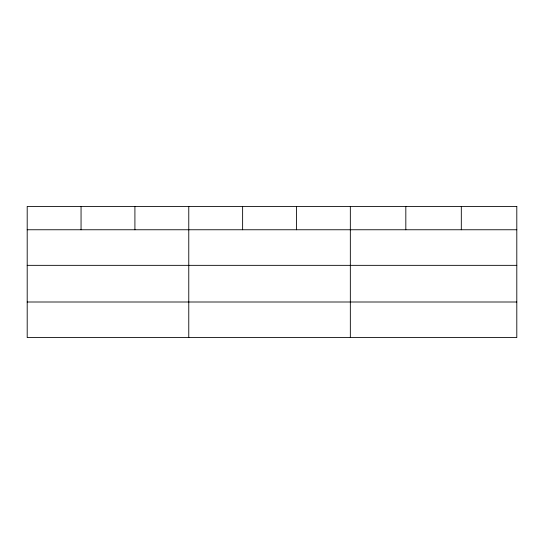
<?xml version="1.0" encoding="UTF-8"?>
<svg xmlns="http://www.w3.org/2000/svg" width="544" height="544" viewBox="0 0 544 544"><rect width="100%" height="100%" fill="white"/><g stroke="black" fill="none" stroke-linecap="round" stroke-linejoin="round"><path stroke-width="0.82" d="M27.2 229.758L516.8 229.758M27.2 265.343L516.8 265.343M27.2 302.002L516.8 302.002M461.312 206.421L461.312 229.758M405.824 206.421L405.824 229.758M350.336 206.421L350.336 337.579M296.48 206.421L296.48 229.758M242.624 206.421L242.624 229.758M188.768 206.421L188.768 337.579M134.912 206.421L134.912 229.758M81.056 206.421L81.056 229.758M516.8 206.421L27.2 206.421L27.2 337.579L516.8 337.579L516.8 206.421"/></g></svg>
